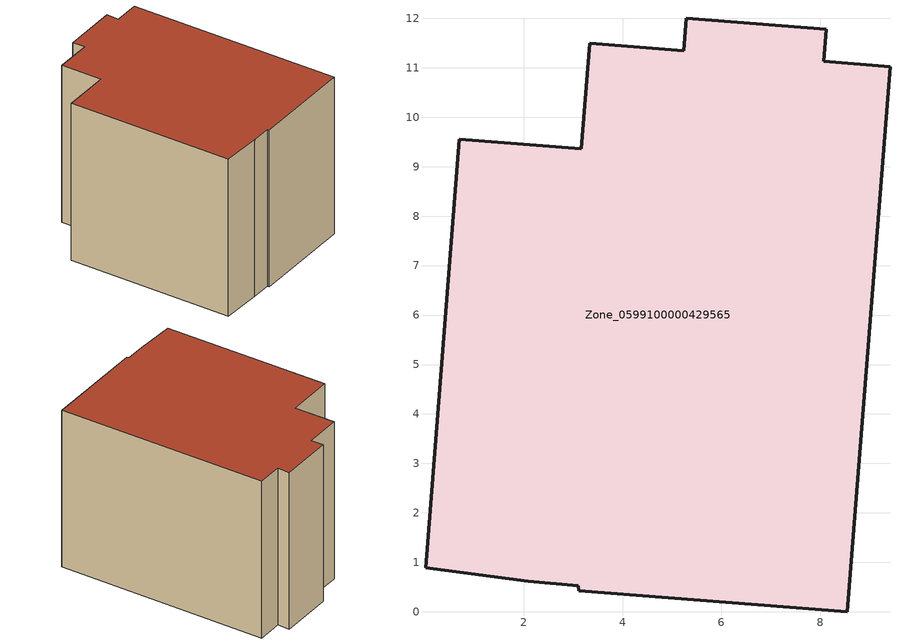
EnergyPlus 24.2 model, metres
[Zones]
Zone_0599100000429565
 floor ground (C_G): 2.09,0.62 0.02,0.89 0.69,9.55 3.17,9.36 3.34,11.49 5.23,11.34 5.29,12 8.12,11.78 8.07,11.13 9.41,11.02 8.54,0 3.11,0.42 3.11,0.53 z7.5
 wall outside (C_F): 8.07,11.13 8.12,11.78 5.29,12 5.23,11.34 3.34,11.49 3.17,9.36 0.69,9.55 0.02,0.89 2.09,0.62 3.11,0.53 3.11,0.42 8.54,0 9.41,11.02 8.07,11.13 z7.5:16.11
 roof outside (C_R): 0.02,0.89 2.09,0.62 3.11,0.53 3.11,0.42 8.54,0 9.41,11.02 8.07,11.13 8.12,11.78 5.29,12 5.23,11.34 3.34,11.49 3.17,9.36 0.69,9.55 z16.11
[BUILDING]
Pand.0599100000429565: North Axis=0; Terrain=City; Loads Convergence Tolerance Value=0.04; Temperature Convergence Tolerance Value=0.4; Solar Distribution=FullExterior; Maximum Number of Warmup Days=25; Minimum Number of Warmup Days=1
[Site:Location]
Rotterdam.The.Hague.AP_ZH_NLD Design_Conditions: Latitude=51.96; Longitude=4.45; Time Zone=1; Elevation=-4.5
[SITE:GROUNDTEMPERATURE:BUILDINGSURFACE]
18, 18, 18, 18, 18, 18, 18, 18, 18, 18, 18, 18
[MATERIAL] Thermal Absorptance=0.9; Solar Absorptance=0.7; Visible Absorptance=0.7
Name | Roughness | Thickness | Conductivity | Density | Specific Heat
G.TI.2006-2014 | MediumSmooth | 0.15 | 0.06 | 540 | 1210
F.TI.2006-2014 | Rough | 0.3 | 0.12 | 1920 | 840
R.TI.2006-2014 | MediumRough | 0.2 | 0.08 | 1500 | 1000
[CONSTRUCTION]
C_G: G.TI.2006-2014
C_F: F.TI.2006-2014
C_R: R.TI.2006-2014
[ZONE]
Zone_0599100000429565: Type=1; Multiplier=1; Ceiling Height=Autocalculate; Volume=Autocalculate; Floor Area=autocalculate; Part of Total Floor Area=Yes
[ZONEINFILTRATION:DESIGNFLOWRATE]
Infil_Zone_0599100000429565: Zone or ZoneList or Space or SpaceList=Zone_0599100000429565; Schedule=AlwaysOn; Design Flow Rate Calculation Method=Flow/Area; Flow Rate per Floor Area=0.0015; Constant Term Coefficient=1; Temperature Term Coefficient=0; Velocity Term Coefficient=0; Velocity Squared Term Coefficient=0
[HVACTEMPLATE:ZONE:IDEALLOADSAIRSYSTEM]
Zone_0599100000429565: Maximum Heating Supply Air Temperature=50; Minimum Cooling Supply Air Temperature=13; Maximum Heating Supply Air Humidity Ratio=0.0156; Minimum Cooling Supply Air Humidity Ratio=0.0077; Heating Limit=NoLimit; Cooling Limit=NoLimit; Dehumidification Control Type=ConstantSensibleHeatRatio; Cooling Sensible Heat Ratio=0.7; Dehumidification Setpoint=60; Humidification Control Type=None; Humidification Setpoint=30; Outdoor Air Method=None; Outdoor Air Flow Rate per Person=0.00944; Outdoor Air Flow Rate per Zone Floor Area=0; Outdoor Air Flow Rate per Zone=0; Demand Controlled Ventilation Type=None; Outdoor Air Economizer Type=NoEconomizer; Heat Recovery Type=None; Sensible Heat Recovery Effectiveness=0.7; Latent Heat Recovery Effectiveness=0.65
[ZONECONTROL:THERMOSTAT]
ThermostatControl_Zone_0599100000429565: Zone or ZoneList=Zone_0599100000429565; Control Type Schedule=DualSetpointControlType; Control 1=Thermostat_Zone_0599100000429565; Temperature Difference Between Cutout And Setpoint=0
[THERMOSTATSETPOINT:DUALSETPOINT]
Thermostat_Zone_0599100000429565: Heating Setpoint Temperature Schedule=HeatingSetpoint_Zone_0599100000429565; Cooling Setpoint Temperature Schedule=CoolingSetpoint_Zone_0599100000429565
[SCHEDULE:COMPACT]
HeatingSetpoint_Zone_0599100000429565: Through: 12/31, For: AllDays, Until: 24:00, 21
CoolingSetpoint_Zone_0599100000429565: Through: 12/31, For: AllDays, Until: 24:00, 24
DualSetpointControlType: Through: 12/31, For: AllDays, Until: 24:00, 4
AlwaysOn: Through: 12/31, For: AllDays, Until: 24:00, 1
